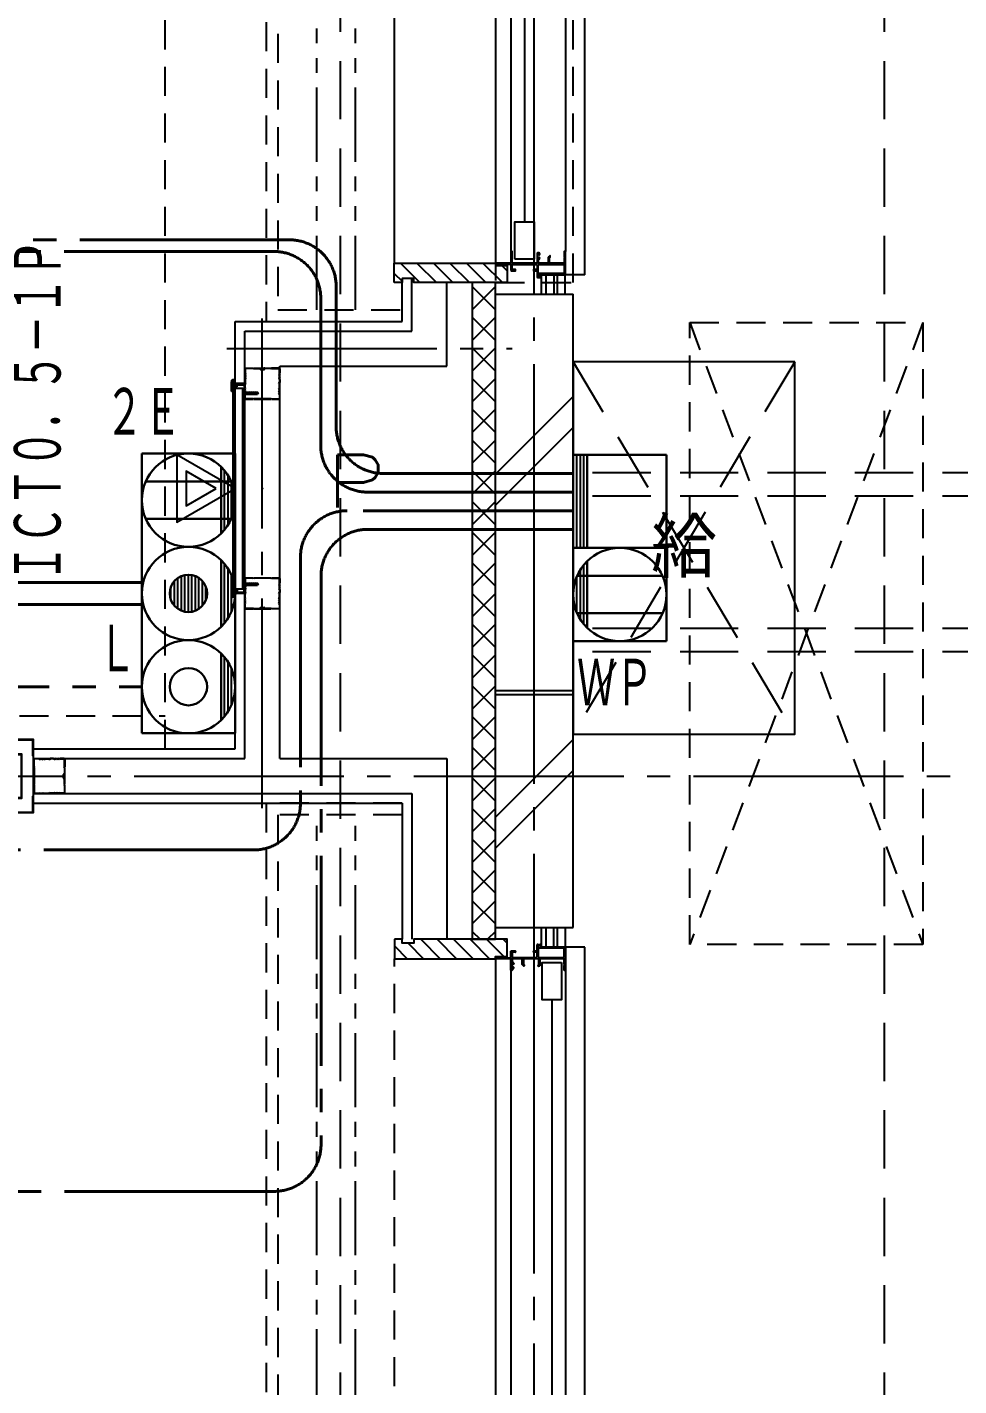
# Model space of a CAD drawing. Header units: millimetres. Extents: x 8300 to 125598, y -10383 to 40000.
# Drawn here: x 51048 to 52246, y 17116 to 18864 of the extents above; entities that cross this region are included whole.
import ezdxf
from ezdxf.enums import TextEntityAlignment as Align

# ---------------------------------------------------------------- set-up
doc = ezdxf.new("R2010")
doc.units = ezdxf.units.MM
doc.header["$LTSCALE"] = 300
for name, pattern in [('CADEWA_LINE5', [1.2, 0.9, -0.1, 0.1, -0.1]), ('CADEWA_LINE6', [2.1, 1.8, -0.1, 0.1, -0.1]), ('DASH-N', [0.375, 0.25, -0.125]), ('DASH-S', [0.2, 0.125, -0.075]), ('PHANTOMX2', [127, 63.5, -12.7, 12.7, -12.7, 12.7, -12.7])]:
    doc.linetypes.add(name, pattern=pattern)
for name, color, linetype in [('526EH_Kabe(7)', 7, 'CONTINUOUS'), ('E配T_その他－１', 7, 'CONTINUOUS'), ('K建0_壁', 7, 'CONTINUOUS'), ('通り芯', 7, 'CONTINUOUS')]:
    doc.layers.add(name, color=color, linetype=linetype)
doc.styles.add('MS Gothic2', font='msgothic.ttc', dxfattribs={"width": 0.8})
doc.styles.add('txt2', font='txt.shx', dxfattribs={"width": 0.943378, "bigfont": 'extfont2'})

# ---------------------------------------------------------------- blocks, each defined once
blk = doc.blocks.new('ZGroup180', base_point=(51255, 18135))
at = {"layer": '526EH_Kabe(7)', "color": 6, "linetype": 'Continuous', "lineweight": 30}
blk.add_line((51297, 18092.2), (51297, 18177.8), dxfattribs=at)
at = {"layer": '526EH_Kabe(7)', "color": 6, "linetype": 'Continuous', "lineweight": -3}
for p, q in [((51301.5, 18097.1), (51301.5, 18172.9)), ((51306, 18103.4), (51306, 18166.6)), ((51237, 18119.1), (51237, 18150.9)), ((51241.5, 18115.2), (51241.5, 18154.8)), ((51246, 18112.8), (51246, 18157.2)), ((51250.5, 18111.4), (51250.5, 18158.6)), ((51255, 18111), (51255, 18159)), ((51259.5, 18111.4), (51259.5, 18158.6)), ((51264, 18112.8), (51264, 18157.2)), ((51268.5, 18115.2), (51268.5, 18154.8)), ((51273, 18119.1), (51273, 18150.9)), ((51310.5, 18112.2), (51310.5, 18157.8)), ((51232.5, 18126.7), (51232.5, 18143.3)), ((51277.5, 18126.7), (51277.5, 18143.3))]:
    blk.add_line(p, q, dxfattribs=at)
at = {"layer": '526EH_Kabe(7)', "color": 6, "linetype": 'Continuous', "lineweight": 30}
for radius in [60, 24]:
    blk.add_circle((51255, 18135), radius, dxfattribs=at)
blk = doc.blocks.new('ZGroup181', base_point=(51255, 18015))
at = {"layer": '526EH_Kabe(7)', "color": 6, "linetype": 'Continuous', "lineweight": 30}
blk.add_line((51297, 17972.2), (51297, 18057.9), dxfattribs=at)
at = {"layer": '526EH_Kabe(7)', "color": 6, "linetype": 'Continuous', "lineweight": -3}
for p, q in [((51301.5, 17977.1), (51301.5, 18052.9)), ((51306, 17983.4), (51306, 18046.6)), ((51310.5, 17992.2), (51310.5, 18037.8))]:
    blk.add_line(p, q, dxfattribs=at)
at = {"layer": '526EH_Kabe(7)', "color": 6, "linetype": 'Continuous', "lineweight": 30}
for radius in [60, 24]:
    blk.add_circle((51255, 18015), radius, dxfattribs=at)
blk = doc.blocks.new('ZGroup182', base_point=(51255, 18255))
at = {"layer": '526EH_Kabe(7)', "color": 6, "linetype": 'Continuous', "lineweight": 30}
for p, q in [((51297, 18212.1), (51297, 18297.8)), ((51200, 18279), (51310, 18279)), ((51200, 18231), (51310, 18231))]:
    blk.add_line(p, q, dxfattribs=at)
at = {"layer": '526EH_Kabe(7)', "color": 6, "linetype": 'Continuous', "lineweight": -3}
for p, q in [((51301.5, 18217.1), (51301.5, 18292.9)), ((51306, 18223.4), (51306, 18286.6)), ((51310.5, 18232.2), (51310.5, 18277.8))]:
    blk.add_line(p, q, dxfattribs=at)
at = {"layer": '526EH_Kabe(7)', "color": 6, "linetype": 'Continuous', "lineweight": 30}
blk.add_circle((51255, 18255), 60, dxfattribs=at)
blk = doc.blocks.new('ZGroup184', base_point=(51255, 18135))
at = {"layer": '526EH_Kabe(7)', "color": 6, "linetype": 'Continuous', "lineweight": 30}
for p, q in [((51195, 17955), (51195, 18315)), ((51195, 18315), (51315, 18315)), ((51315, 18315), (51315, 17955)), ((51315, 17955), (51195, 17955))]:
    blk.add_line(p, q, dxfattribs=at)
blk = doc.blocks.new('ZGroup186', base_point=(51810, 18193.5))
at = {"layer": '526EH_Kabe(7)', "color": 6, "linetype": 'Continuous', "lineweight": 30}
for p, q in [((51750, 18073.5), (51750, 18313.4)), ((51750, 18313.4), (51870, 18313.4)), ((51870, 18313.4), (51870, 18073.5)), ((51870, 18073.5), (51750, 18073.5))]:
    blk.add_line(p, q, dxfattribs=at)
blk = doc.blocks.new('ZGroup187', base_point=(51810, 18253.4))
at = {"layer": '526EH_Kabe(7)', "color": 6, "linetype": 'Continuous', "lineweight": 30}
for p, q in [((51750, 18313.4), (51870, 18313.4)), ((51750, 18193.5), (51750, 18313.4)), ((51768, 18313.4), (51768, 18193.5)), ((51870, 18313.4), (51870, 18193.5)), ((51870, 18193.5), (51750, 18193.5))]:
    blk.add_line(p, q, dxfattribs=at)
at = {"layer": '526EH_Kabe(7)', "color": 6, "linetype": 'Continuous', "lineweight": -3}
for p, q in [((51754.5, 18313.4), (51754.5, 18193.5)), ((51759, 18313.4), (51759, 18193.5)), ((51763.5, 18313.4), (51763.5, 18193.5))]:
    blk.add_line(p, q, dxfattribs=at)
blk = doc.blocks.new('ZGroup188', base_point=(51810, 18133.5))
at = {"layer": '526EH_Kabe(7)', "color": 6, "linetype": 'Continuous', "lineweight": -3}
for p, q in [((51759, 18165.1), (51759, 18101.9)), ((51763.5, 18171.4), (51763.5, 18095.6)), ((51754.5, 18156.3), (51754.5, 18110.7))]:
    blk.add_line(p, q, dxfattribs=at)
at = {"layer": '526EH_Kabe(7)', "color": 6, "linetype": 'Continuous', "lineweight": 30}
for p, q in [((51768, 18176.3), (51768, 18090.6)), ((51865, 18157.5), (51755, 18157.5)), ((51865, 18109.5), (51755, 18109.5))]:
    blk.add_line(p, q, dxfattribs=at)
blk.add_circle((51810, 18133.5), 60, dxfattribs=at)
blk = doc.blocks.new('ZGroup240', base_point=(49600.3, 18412.1))
at = {"layer": 'E配T_その他－１', "color": 1, "linetype": 'CADEWA_LINE5', "lineweight": 40}
blk.add_line((50806, 18015), (51195, 18015), dxfattribs=at)
blk = doc.blocks.new('ZGroup244', base_point=(49598.1, 18471.4))
at = {"layer": 'E配T_その他－１', "color": 1, "linetype": 'CADEWA_LINE5', "lineweight": 40}
blk.add_line((50975.3, 18120.9), (51196.7, 18120.9), dxfattribs=at)
blk = doc.blocks.new('ZGroup256', base_point=(49595, 18491.8))
at = {"layer": 'E配T_その他－１', "color": 1, "linetype": 'CADEWA_LINE5', "lineweight": 40}
blk.add_line((51027.6, 18149.1), (51196.7, 18149.1), dxfattribs=at)
blk = doc.blocks.new('ZGroup257', base_point=(51023.4, 18365.7))
at = {"layer": 'E配T_その他－１', "color": 3, "linetype": 'Continuous', "lineweight": 30}
blk.add_line((50935.1, 18377.8), (51000.1, 18340.3), dxfattribs=at)
at = {"layer": 'E配T_その他－１', "color": 3, "lineweight": -3, "style": 'MS Gothic2', "width": 0.6}
blk.add_text('ＩＣＴ０．５－１Ｐ', height=60, rotation=90, dxfattribs=at).set_placement((51060.5, 18149.1), align=Align.MIDDLE_LEFT)
blk = doc.blocks.new('ZGroup266', base_point=(47747.5, 18415.9))
at = {"layer": 'E配T_その他－１', "color": 1, "linetype": 'CADEWA_LINE5', "lineweight": 40}
for p, q in [((51365.2, 18574.9), (48060, 18574.9)), ((51425.2, 18325.4), (51425.2, 18514.9)), ((51750, 18265.4), (51485.2, 18265.4))]:
    blk.add_line(p, q, dxfattribs=at)
for centre, start, end in [((51365.2, 18514.9), 0, 90), ((51485.2, 18325.4), 180, 270)]:
    blk.add_arc(centre, 60, start, end, dxfattribs=at)
blk = doc.blocks.new('ZGroup328', base_point=(47772.5, 18693.4))
at = {"layer": 'E配T_その他－１', "color": 1, "linetype": 'CADEWA_LINE5', "lineweight": 40}
for p, q in [((51385.1, 18589.9), (48060, 18589.9)), ((51445.1, 18349.4), (51445.1, 18529.9)), ((51750, 18289.4), (51505.1, 18289.4))]:
    blk.add_line(p, q, dxfattribs=at)
for centre, start, end in [((51385.1, 18529.9), 0, 90), ((51505.1, 18349.4), 180, 270)]:
    blk.add_arc(centre, 60, start, end, dxfattribs=at)
blk = doc.blocks.new('ZGroup330', base_point=(48557.5, 17434.5))
at = {"layer": 'E配T_その他－１', "color": 1, "linetype": 'CADEWA_LINE5', "lineweight": 40}
for p, q in [((51750, 18217.4), (51485.6, 18217.4)), ((51425.6, 18157.4), (51425.6, 17425.7)), ((51365.6, 17365.7), (47105.3, 17365.7))]:
    blk.add_line(p, q, dxfattribs=at)
for centre, start, end in [((51485.6, 18157.4), 90, 180), ((51365.6, 17425.7), 270, 0)]:
    blk.add_arc(centre, 60, start, end, dxfattribs=at)
blk = doc.blocks.new('ZGroup342', base_point=(49900, 18023.2))
at = {"layer": 'E配T_その他－１', "color": 1, "linetype": 'CADEWA_LINE5', "lineweight": 40}
for p, q in [((51750, 18241.4), (51459.1, 18241.4)), ((51399.1, 18181.4), (51399.1, 17865)), ((51339.1, 17805), (48050, 17805))]:
    blk.add_line(p, q, dxfattribs=at)
for centre, start, end in [((51459.1, 18181.4), 90, 180), ((51339.1, 17865), 270, 0)]:
    blk.add_arc(centre, 60, start, end, dxfattribs=at)

msp = doc.modelspace()

# ---------------------------------------------------------------- linework, layer by layer
at = {"layer": 'K建0_壁', "color": 250, "linetype": 'DASH-N', "lineweight": -3}
for p, q in [((51450, 21295), (51450, 15505)), ((52150, 21295), (52150, 15505)), ((52035, 18433), (51750, 17954)), ((51750, 18433), (52035, 17954)), ((52975, 18290), (51750, 18290)), ((52975, 18260), (51750, 18260)), ((52975, 18090), (51750, 18090)), ((52975, 18060), (51750, 18060))]:
    msp.add_line(p, q, dxfattribs=at)
at = {"layer": 'K建0_壁', "color": 250, "linetype": 'DASH-S', "lineweight": -3}
for p, q in [((51225, 17935), (51225, 20015)), ((51650, 19715), (51650, 18535)), ((51750, 18535), (51750, 19715)), ((51650, 18535), (51750, 18535)), ((51900, 18483.5), (52200, 17683.5)), ((52200, 18483.5), (51900, 17683.5)), ((48517.5, 17977.5), (51225, 17977.5)), ((51520, 16035), (51520, 17665))]:
    msp.add_line(p, q, dxfattribs=at)
at = {"layer": 'K建0_壁', "color": 250, "linetype": 'PHANTOMX2', "lineweight": -3, "ltscale": 0.005}
for p, q in [((51420, 18500), (51420, 19815)), ((51470, 18500), (51470, 19815)), ((51420, 15950), (51420, 17850)), ((51470, 15950), (51470, 17850))]:
    msp.add_line(p, q, dxfattribs=at)
at = {"layer": 'K建0_壁', "color": 250, "linetype": 'Continuous', "lineweight": -3}
for p, q in [((51765, 18545), (51765, 19705)), ((51520, 19690), (51519.8, 18560)), ((51650, 19690), (51650, 18560)), ((51670, 19675), (51670, 18575)), ((51740, 19675), (51740, 18575)), ((51687.5, 19105), (51687.5, 18613)), ((51671.3, 18575), (51670.3, 18575)), ((51706, 18573), (51704.1, 18573)), ((51704.7, 18566.3), (51704.7, 18571.7)), ((51705, 18572), (51705.8, 18572)), ((51705.8, 18566), (51705, 18566)), ((51706.1, 18571.7), (51706.1, 18571)), ((51706.1, 18567), (51706.1, 18566.3)), ((51706.4, 18570.7), (51706.5, 18570.7)), ((51706.5, 18567.3), (51706.4, 18567.3)), ((51707, 18571.2), (51707, 18572)), ((51707, 18566), (51707, 18566.8)), ((51719.9, 18569.4), (51718.1, 18567.6)), ((51739.7, 18575), (51738.6, 18575)), ((51740, 18545.3), (51740, 18574.7)), ((51519.8, 18546.8), (51529.8, 18536.8)), ((51527.8, 18560), (51552.8, 18535)), ((51549, 18560), (51574, 18535)), ((51570.2, 18560), (51595.2, 18535)), ((51591.5, 18560), (51616.5, 18535)), ((51612.7, 18560), (51637.7, 18535)), ((51633.9, 18560), (51658.9, 18535)), ((51658.1, 18557), (51665, 18550.1)), ((51670, 18558.8), (51670, 18550.3)), ((51671.6, 18552), (51671.6, 18557.9)), ((51675.5, 18551.7), (51671.9, 18551.7)), ((51672.1, 18558.4), (51703, 18558.4)), ((51676, 18550.5), (51676, 18551.2)), ((51699, 18551.2), (51699, 18550.5)), ((51703.2, 18551.7), (51699.5, 18551.7)), ((51703.5, 18557.9), (51703.5, 18552)), ((51705.1, 18547.2), (51705.1, 18557.9)), ((51705.6, 18558.4), (51737.8, 18558.4)), ((51738.3, 18557.9), (51738.3, 18547.2)), ((51530, 18485), (51530, 18535)), ((51542.5, 18472.5), (51542.5, 18540)), ((51587.5, 18427.5), (51587.5, 18535)), ((51650, 18530), (51620, 18500)), ((51620, 18530), (51650, 18500)), ((51704.5, 18541.5), (51707.4, 18541.5)), ((51705, 18543), (51705, 18544.7)), ((51705.3, 18545), (51739.7, 18545)), ((51707.4, 18542.7), (51705.3, 18542.7)), ((51737.8, 18546.7), (51705.6, 18546.7)), ((51715, 18545), (51715, 18520)), ((51725, 18545), (51725, 18520)), ((51729.5, 18545), (51729.5, 18520)), ((51739.5, 18520), (51739.5, 18545)), ((51765, 18545), (51739.7, 18545)), ((51650, 18520), (51750, 18520)), ((51650, 17705), (51650, 18520)), ((51750, 17705), (51750, 18520)), ((51315, 18265), (51315, 18485)), ((51315, 18485), (51530, 18485)), ((51650, 18490.4), (51620, 18460.4)), ((51620, 18490.4), (51650, 18460.4)), ((51327.5, 17922.5), (51327.5, 18472.5)), ((51327.5, 18472.5), (51542.5, 18472.5)), ((51650, 18450.9), (51620, 18420.9)), ((51620, 18450.9), (51650, 18420.9)), ((51328.5, 18425), (51338.2, 18425)), ((51338.2, 18424.6), (51328.5, 18424.6)), ((51338.2, 18425), (51338.7, 18424.3)), ((51338.2, 18424.6), (51338.7, 18423.8)), ((51338.7, 18424.3), (51339.2, 18425)), ((51339.2, 18424.6), (51338.7, 18423.8)), ((51339.2, 18425), (51352.2, 18425)), ((51339.2, 18424.6), (51352.2, 18424.6)), ((51353.7, 18425), (51360.8, 18425)), ((51360.8, 18424.6), (51353.7, 18424.6)), ((51361.3, 18424.3), (51360.8, 18425)), ((51360.8, 18424.6), (51361.3, 18423.8)), ((51361.8, 18425), (51361.3, 18424.3)), ((51361.8, 18424.6), (51361.3, 18423.8)), ((51371.5, 18425), (51361.8, 18425)), ((51361.8, 18424.6), (51371.5, 18424.6)), ((51372.5, 17922.5), (51372.5, 18427.5)), ((51372.5, 18427.5), (51587.5, 18427.5)), ((51310.5, 18406.5), (51311, 18407.5)), ((51311, 18409.8), (51311, 18409.2)), ((51311, 18406.5), (51311, 18409.2)), ((51314, 18410), (51311.5, 18410)), ((51312, 18408.5), (51311.5, 18408.5)), ((51311.5, 18407.5), (51312, 18406.5)), ((51311.5, 18406.5), (51311.5, 18407.5)), ((51312, 18408.5), (51312.5, 18408.5)), ((51312.5, 18408.5), (51312.5, 18405)), ((51313.5, 18405), (51313.5, 18409)), ((51313.5, 18409), (51314.5, 18409)), ((51314, 18410), (51314.5, 18410)), ((51314.5, 18409), (51314.5, 18410)), ((51327.5, 18424), (51327.5, 18419)), ((51327.5, 18419), (51328.1, 18417.5)), ((51328.1, 18417.5), (51327.5, 18416)), ((51327.5, 18416), (51328.1, 18414.5)), ((51328.1, 18414.5), (51327.5, 18413)), ((51327.5, 18413), (51328.1, 18411.5)), ((51328.1, 18411.5), (51327.5, 18410)), ((51327.5, 18410), (51327.5, 18406.5)), ((51327.9, 18424), (51327.9, 18419)), ((51327.9, 18419.2), (51328.6, 18417.5)), ((51328.6, 18411.5), (51327.9, 18409.9)), ((51327.9, 18409.9), (51327.9, 18406.6)), ((51328.6, 18417.5), (51328, 18416)), ((51328, 18416), (51328.6, 18414.5)), ((51328.6, 18414.5), (51328, 18413)), ((51328, 18413), (51328.6, 18411.5)), ((51347.7, 18424.1), (51352.2, 18424.1)), ((51347.7, 18424.1), (51347.7, 18423.7)), ((51347.7, 18423.7), (51352.2, 18423.7)), ((51347.7, 18423.2), (51352.2, 18423.2)), ((51372, 18419.1), (51371.4, 18417.5)), ((51371.4, 18417.5), (51372, 18416)), ((51372, 18416), (51371.4, 18414.5)), ((51371.4, 18414.5), (51372, 18413)), ((51372.5, 18419), (51371.9, 18417.5)), ((51371.9, 18417.5), (51372.5, 18416)), ((51372.5, 18416), (51371.9, 18414.5)), ((51371.9, 18414.5), (51372.5, 18413)), ((51372.5, 18413), (51371.9, 18411.5)), ((51371.9, 18411.5), (51372.5, 18410)), ((51372, 18419.1), (51372, 18424)), ((51372, 18409.9), (51372, 18406.6)), ((51372.5, 18424), (51372.5, 18419)), ((51372.5, 18410), (51372.5, 18406.5)), ((51650, 18411.4), (51620, 18381.4)), ((51620, 18411.4), (51650, 18381.4)), ((51310.5, 18395.2), (51310.5, 18406.5)), ((51310.7, 18395), (51310.5, 18395.2)), ((51310.7, 18395), (51311.2, 18395)), ((51311.5, 18406.5), (51311, 18406.5)), ((51311.2, 18396), (51312, 18396)), ((51311.2, 18396), (51311.2, 18395)), ((51312, 18403.5), (51312, 18406.5)), ((51312, 18401), (51312, 18396)), ((51312.2, 18400.7), (51312.2, 18400)), ((51312.2, 18400), (51316.5, 18400)), ((51312.5, 18404.5), (51312.5, 18405)), ((51313.6, 18403), (51312.5, 18403)), ((51313.5, 18401.5), (51312.5, 18401.1)), ((51313.6, 18402), (51313, 18402)), ((51327.5, 18405), (51313.5, 18405)), ((51313.5, 18403.5), (51314, 18403.5)), ((51313.5, 18401), (51313.5, 18401.5)), ((51313.5, 18401), (51316, 18401)), ((51314.5, 18404), (51314, 18403.5)), ((51314.5, 18405), (51317, 18405)), ((51314.5, 18404), (51316, 18404)), ((51316.5, 18403.5), (51316.5, 18401.5)), ((51317.5, 18401), (51317.5, 18403.5)), ((51317.5, 18403.5), (51325.5, 18403.5)), ((51325, 18141), (51325, 18399)), ((51325, 18398.5), (51326.5, 18398.5)), ((51325.1, 18396.9), (51327.5, 18394.1)), ((51325.1, 18388.9), (51325.1, 18396.9)), ((51325.1, 18388.9), (51327.5, 18391.5)), ((51326.5, 18402.5), (51326.5, 18398.5)), ((51326.5, 18392.7), (51326.5, 18388.5)), ((51327.5, 18406.5), (51328.1, 18405)), ((51327.5, 18387.5), (51327.5, 18405)), ((51327.5, 18403.5), (51328.1, 18405)), ((51327.5, 18400), (51327.5, 18403.5)), ((51328.1, 18398.5), (51327.5, 18400)), ((51327.5, 18397), (51328.1, 18398.5)), ((51328.1, 18395.5), (51327.5, 18397)), ((51327.5, 18394), (51328.1, 18395.5)), ((51327.5, 18394.1), (51343.7, 18394.1)), ((51328.1, 18392.5), (51327.5, 18394)), ((51327.5, 18391), (51328.1, 18392.5)), ((51327.5, 18391.5), (51343.7, 18391.5)), ((51327.5, 18386), (51327.5, 18391)), ((51327.9, 18406.6), (51328.5, 18405.2)), ((51327.9, 18403.4), (51328.5, 18404.8)), ((51327.9, 18400.1), (51327.9, 18403.4)), ((51328.6, 18398.5), (51327.9, 18400.1)), ((51327.9, 18390.8), (51328.6, 18392.5)), ((51327.9, 18386), (51327.9, 18391)), ((51328, 18397), (51328.6, 18398.5)), ((51328.6, 18395.5), (51328, 18397)), ((51328, 18394), (51328.6, 18395.5)), ((51328.6, 18392.5), (51328, 18394)), ((51332.3, 18394.9), (51333.7, 18390.5)), ((51335, 18394.9), (51336.4, 18390.5)), ((51337.6, 18394.9), (51339.1, 18390.5)), ((51340.1, 18394.9), (51341.6, 18390.5)), ((51345, 18392.8), (51343.7, 18394.1)), ((51345, 18392.8), (51343.7, 18391.5)), ((51371.4, 18405), (51372, 18406.6)), ((51371.4, 18405), (51372, 18403.4)), ((51371.4, 18398.5), (51372, 18400.1)), ((51372, 18397), (51371.4, 18398.5)), ((51371.4, 18395.5), (51372, 18397)), ((51372, 18394), (51371.4, 18395.5)), ((51371.4, 18392.5), (51372, 18394)), ((51372, 18390.9), (51371.4, 18392.5)), ((51372.5, 18406.5), (51371.9, 18405)), ((51372.5, 18403.5), (51371.9, 18405)), ((51371.9, 18398.5), (51372.5, 18400)), ((51372.5, 18397), (51371.9, 18398.5)), ((51371.9, 18395.5), (51372.5, 18397)), ((51372.5, 18394), (51371.9, 18395.5)), ((51371.9, 18392.5), (51372.5, 18394)), ((51372.5, 18391), (51371.9, 18392.5)), ((51372, 18400.1), (51372, 18403.4)), ((51372, 18390.9), (51372, 18386)), ((51372.5, 18400), (51372.5, 18403.5)), ((51372.5, 18386), (51372.5, 18391)), ((51325, 18388.5), (51326.5, 18388.5)), ((51325, 18388.5), (51325, 18387.5)), ((51325, 18387.5), (51327.5, 18387.5)), ((51338.2, 18385.5), (51328.5, 18385.5)), ((51328.5, 18385), (51338.2, 18385)), ((51338.2, 18385.5), (51338.7, 18386.2)), ((51338.2, 18385), (51338.7, 18385.7)), ((51339.2, 18385.5), (51338.7, 18386.2)), ((51338.7, 18385.7), (51339.2, 18385)), ((51360.8, 18385.5), (51339.2, 18385.5)), ((51339.2, 18385), (51360.8, 18385)), ((51360.8, 18385.5), (51361.3, 18386.2)), ((51361.3, 18385.7), (51360.8, 18385)), ((51361.8, 18385.5), (51361.3, 18386.2)), ((51361.8, 18385), (51361.3, 18385.7)), ((51361.8, 18385.5), (51371.5, 18385.5)), ((51361.8, 18385), (51371.5, 18385)), ((51650, 18288.4), (51750, 18388.4)), ((51650, 18371.9), (51620, 18341.9)), ((51620, 18371.9), (51650, 18341.9)), ((51650, 18248.4), (51750, 18348.4)), ((51650, 18332.4), (51620, 18302.4)), ((51620, 18332.4), (51650, 18302.4)), ((51650, 18292.9), (51620, 18262.9)), ((51620, 18292.9), (51650, 18262.9)), ((51315, 18265), (51315, 18195)), ((51650, 18253.4), (51620, 18223.4)), ((51620, 18253.4), (51650, 18223.4)), ((51650, 18213.8), (51620, 18183.8)), ((51620, 18213.8), (51650, 18183.8)), ((51315, 17935), (51315, 18195)), ((51650, 18174.3), (51620, 18144.3)), ((51620, 18174.3), (51650, 18144.3)), ((51310.7, 18145), (51310.5, 18144.8)), ((51310.5, 18144.8), (51310.5, 18133.5)), ((51310.7, 18145), (51311.2, 18145)), ((51311.2, 18144), (51311.2, 18145)), ((51325, 18151.5), (51325, 18152.5)), ((51325, 18152.5), (51327.5, 18152.5)), ((51325, 18151.5), (51326.5, 18151.5)), ((51325.1, 18143), (51325.1, 18151)), ((51325.1, 18151), (51327.5, 18148.3)), ((51325.1, 18143), (51327.5, 18145.6)), ((51326.5, 18147.3), (51326.5, 18151.5)), ((51327.5, 18154), (51327.5, 18149)), ((51327.5, 18152.5), (51327.5, 18135)), ((51327.5, 18149), (51328.1, 18147.5)), ((51327.5, 18148.3), (51343.7, 18148.3)), ((51328.1, 18147.5), (51327.5, 18146)), ((51327.5, 18146), (51328.1, 18144.5)), ((51327.5, 18145.6), (51343.7, 18145.6)), ((51327.9, 18154), (51327.9, 18149)), ((51327.9, 18149.2), (51328.6, 18147.5)), ((51328.6, 18147.5), (51328, 18146)), ((51328, 18146), (51328.6, 18144.5)), ((51328.5, 18155), (51338.2, 18155)), ((51338.2, 18154.6), (51328.5, 18154.6)), ((51332.3, 18149), (51333.7, 18144.6)), ((51335, 18149.1), (51336.4, 18144.6)), ((51337.6, 18149.1), (51339.1, 18144.6)), ((51338.2, 18155), (51338.7, 18154.3)), ((51338.2, 18154.6), (51338.7, 18153.8)), ((51338.7, 18154.3), (51339.2, 18155)), ((51339.2, 18154.6), (51338.7, 18153.8)), ((51339.2, 18155), (51360.8, 18155)), ((51360.8, 18154.6), (51339.2, 18154.6)), ((51340.1, 18149.1), (51341.6, 18144.6)), ((51345, 18146.9), (51343.7, 18148.3)), ((51345, 18146.9), (51343.7, 18145.6)), ((51361.3, 18154.3), (51360.8, 18155)), ((51360.8, 18154.6), (51361.3, 18153.8)), ((51361.8, 18155), (51361.3, 18154.3)), ((51361.8, 18154.6), (51361.3, 18153.8)), ((51361.8, 18155), (51371.5, 18155)), ((51361.8, 18154.6), (51371.5, 18154.6)), ((51372, 18149.1), (51371.4, 18147.5)), ((51371.4, 18147.5), (51372, 18146)), ((51372, 18146), (51371.4, 18144.5)), ((51372.5, 18149), (51371.9, 18147.5)), ((51371.9, 18147.5), (51372.5, 18146)), ((51372.5, 18146), (51371.9, 18144.5)), ((51372, 18149.1), (51372, 18154)), ((51372.5, 18154), (51372.5, 18149)), ((51310.5, 18133.5), (51311, 18132.5)), ((51311, 18133.5), (51311, 18130.8)), ((51311.5, 18133.5), (51311, 18133.5)), ((51311, 18130.2), (51311, 18130.8)), ((51311.2, 18144), (51312, 18144)), ((51311.5, 18132.5), (51312, 18133.5)), ((51311.5, 18133.5), (51311.5, 18132.5)), ((51312, 18131.5), (51311.5, 18131.5)), ((51314, 18130), (51311.5, 18130)), ((51312, 18139), (51312, 18144)), ((51312, 18136.5), (51312, 18133.5)), ((51312, 18131.5), (51312.5, 18131.5)), ((51312.2, 18139.3), (51312.2, 18140)), ((51312.2, 18140), (51316.5, 18140)), ((51312.5, 18141), (51325, 18141)), ((51313.5, 18138.5), (51312.5, 18138.9)), ((51313.6, 18137), (51312.5, 18137)), ((51312.5, 18135.5), (51312.5, 18135)), ((51312.5, 18131.5), (51312.5, 18135)), ((51313.6, 18138), (51313, 18138)), ((51313.5, 18139), (51316, 18139)), ((51313.5, 18139), (51313.5, 18138.5)), ((51313.5, 18136.5), (51314, 18136.5)), ((51313.5, 18135), (51313.5, 18131)), ((51327.5, 18135), (51313.5, 18135)), ((51313.5, 18131), (51314.5, 18131)), ((51314.5, 18136), (51314, 18136.5)), ((51314, 18130), (51314.5, 18130)), ((51314.5, 18136), (51316, 18136)), ((51314.5, 18135), (51317, 18135)), ((51314.5, 18131), (51314.5, 18130)), ((51316.5, 18136.5), (51316.5, 18138.5)), ((51317.5, 18139), (51317.5, 18136.5)), ((51317.5, 18136.5), (51325.5, 18136.5)), ((51325, 18141.5), (51326.5, 18141.5)), ((51326.5, 18137.5), (51326.5, 18141.5)), ((51328.1, 18144.5), (51327.5, 18143)), ((51327.5, 18143), (51328.1, 18141.5)), ((51328.1, 18141.5), (51327.5, 18140)), ((51327.5, 18140), (51327.5, 18136.5)), ((51327.5, 18136.5), (51328.1, 18135)), ((51327.5, 18133.5), (51328.1, 18135)), ((51327.5, 18130), (51327.5, 18133.5)), ((51328.1, 18128.5), (51327.5, 18130)), ((51327.5, 18127), (51328.1, 18128.5)), ((51328.6, 18141.5), (51327.9, 18139.9)), ((51327.9, 18139.9), (51327.9, 18136.6)), ((51327.9, 18136.6), (51328.5, 18135.2)), ((51327.9, 18133.4), (51328.5, 18134.8)), ((51327.9, 18130.1), (51327.9, 18133.4)), ((51328.6, 18128.5), (51327.9, 18130.1)), ((51328.6, 18144.5), (51328, 18143)), ((51328, 18143), (51328.6, 18141.5)), ((51328, 18127), (51328.6, 18128.5)), ((51371.4, 18144.5), (51372, 18143)), ((51372, 18143), (51371.4, 18141.5)), ((51371.4, 18141.5), (51372, 18139.9)), ((51371.4, 18135), (51372, 18136.6)), ((51371.4, 18135), (51372, 18133.4)), ((51371.9, 18144.5), (51372.5, 18143)), ((51372.5, 18143), (51371.9, 18141.5)), ((51371.9, 18141.5), (51372.5, 18140)), ((51372.5, 18136.5), (51371.9, 18135)), ((51372.5, 18133.5), (51371.9, 18135)), ((51371.9, 18128.5), (51372.5, 18130)), ((51372.5, 18127), (51371.9, 18128.5)), ((51372, 18139.9), (51372, 18136.6)), ((51372, 18130.1), (51372, 18133.4)), ((51372.5, 18140), (51372.5, 18136.5)), ((51372.5, 18130), (51372.5, 18133.5)), ((51650, 18134.8), (51620, 18104.8)), ((51620, 18134.8), (51650, 18104.8)), ((51328.1, 18125.5), (51327.5, 18127)), ((51327.5, 18124), (51328.1, 18125.5)), ((51328.1, 18122.5), (51327.5, 18124)), ((51327.5, 18121), (51328.1, 18122.5)), ((51327.5, 18116), (51327.5, 18121)), ((51327.9, 18120.8), (51328.6, 18122.5)), ((51327.9, 18116), (51327.9, 18121)), ((51328.6, 18125.5), (51328, 18127)), ((51328, 18124), (51328.6, 18125.5)), ((51328.6, 18122.5), (51328, 18124)), ((51338.2, 18115.5), (51328.5, 18115.5)), ((51328.5, 18115), (51338.2, 18115)), ((51338.2, 18115.5), (51338.7, 18116.2)), ((51338.2, 18115), (51338.7, 18115.7)), ((51339.2, 18115.5), (51338.7, 18116.2)), ((51338.7, 18115.7), (51339.2, 18115)), ((51339.2, 18115.5), (51352.2, 18115.5)), ((51339.2, 18115), (51352.2, 18115)), ((51347.7, 18116.8), (51352.2, 18116.8)), ((51347.7, 18116.4), (51352.2, 18116.4)), ((51347.7, 18115.9), (51347.7, 18116.4)), ((51347.7, 18115.9), (51352.2, 18115.9)), ((51360.8, 18115.5), (51353.7, 18115.5)), ((51353.7, 18115), (51360.8, 18115)), ((51360.8, 18115.5), (51361.3, 18116.2)), ((51361.3, 18115.7), (51360.8, 18115)), ((51361.8, 18115.5), (51361.3, 18116.2)), ((51361.8, 18115), (51361.3, 18115.7)), ((51361.8, 18115.5), (51371.5, 18115.5)), ((51371.5, 18115), (51361.8, 18115)), ((51371.4, 18125.5), (51372, 18127)), ((51372, 18124), (51371.4, 18125.5)), ((51371.4, 18122.5), (51372, 18124)), ((51372, 18120.9), (51371.4, 18122.5)), ((51371.9, 18125.5), (51372.5, 18127)), ((51372.5, 18124), (51371.9, 18125.5)), ((51371.9, 18122.5), (51372.5, 18124)), ((51372.5, 18121), (51371.9, 18122.5)), ((51372, 18120.9), (51372, 18116)), ((51372.5, 18116), (51372.5, 18121)), ((51650, 18095.3), (51620, 18065.3)), ((51620, 18095.3), (51650, 18065.3)), ((51650, 18055.8), (51620, 18025.8)), ((51620, 18055.8), (51650, 18025.8)), ((51650, 18016.3), (51620, 17986.3)), ((51620, 18016.3), (51650, 17986.3)), ((51650, 18010), (51750, 18010)), ((51650, 18005), (51750, 18005)), ((51650, 17976.8), (51620, 17946.8)), ((51620, 17976.8), (51650, 17946.8)), ((51055, 17935), (51315, 17935)), ((51650, 17937.3), (51620, 17907.3)), ((51620, 17937.3), (51650, 17907.3)), ((51650, 17847.2), (51750, 17947.2)), ((51056, 17922.5), (51327.5, 17922.5)), ((51056, 17911.8), (51056, 17921.5)), ((51056.5, 17911.8), (51056.5, 17921.5)), ((51057, 17922.5), (51062, 17922.5)), ((51061.9, 17922), (51057, 17922)), ((51061.9, 17922), (51063.5, 17921.4)), ((51062, 17922.5), (51063.5, 17921.9)), ((51063.5, 17921.9), (51065, 17922.5)), ((51063.5, 17921.4), (51065, 17922)), ((51065, 17922.5), (51066.5, 17921.9)), ((51065, 17922), (51066.5, 17921.4)), ((51066.5, 17921.9), (51068, 17922.5)), ((51066.5, 17921.4), (51068, 17922)), ((51068, 17922.5), (51069.5, 17921.9)), ((51068, 17922), (51069.5, 17921.4)), ((51069.5, 17921.9), (51071, 17922.5)), ((51069.5, 17921.4), (51071.1, 17922)), ((51071, 17922.5), (51074.5, 17922.5)), ((51071.1, 17922), (51074.4, 17922)), ((51076, 17921.4), (51074.4, 17922)), ((51074.5, 17922.5), (51076, 17921.9)), ((51077.5, 17922.5), (51076, 17921.9)), ((51076, 17921.4), (51077.6, 17922)), ((51081, 17922.5), (51077.5, 17922.5)), ((51080.9, 17922), (51077.6, 17922)), ((51082.5, 17921.9), (51081, 17922.5)), ((51084, 17922.5), (51082.5, 17921.9)), ((51085.5, 17921.9), (51084, 17922.5)), ((51085.5, 17921.4), (51084, 17922)), ((51087, 17922.5), (51085.5, 17921.9)), ((51087, 17922), (51085.5, 17921.4)), ((51088.5, 17921.9), (51087, 17922.5)), ((51088.5, 17921.4), (51087, 17922)), ((51090, 17922.5), (51088.5, 17921.9)), ((51090.1, 17922), (51088.5, 17921.4)), ((51095, 17922.5), (51090, 17922.5)), ((51090.1, 17922), (51095, 17922)), ((51095.6, 17911.8), (51095.6, 17921.5)), ((51096, 17921.5), (51096, 17911.8)), ((51372.5, 17922.5), (51587.5, 17922.5)), ((51587.5, 17922.5), (51587.5, 17690)), ((51056, 17911.8), (51056.7, 17911.3)), ((51056.7, 17911.3), (51056, 17910.8)), ((51056, 17889.2), (51056, 17910.8)), ((51056.5, 17911.8), (51057.2, 17911.3)), ((51056.5, 17910.8), (51057.2, 17911.3)), ((51056.5, 17910.8), (51056.5, 17889.2)), ((51094.2, 17897.7), (51094.2, 17902.2)), ((51094.7, 17897.7), (51094.7, 17902.2)), ((51095.6, 17911.8), (51094.8, 17911.3)), ((51095.6, 17910.8), (51094.8, 17911.3)), ((51095.1, 17897.7), (51095.1, 17902.2)), ((51096, 17911.8), (51095.3, 17911.3)), ((51095.3, 17911.3), (51096, 17910.8)), ((51095.6, 17910.8), (51095.6, 17903.7)), ((51095.6, 17889.2), (51095.6, 17902.2)), ((51096, 17903.7), (51096, 17910.8)), ((51096, 17889.2), (51096, 17902.2)), ((51650, 17807.2), (51750, 17907.2)), ((51056.7, 17888.7), (51056, 17889.2)), ((51056, 17888.2), (51056.7, 17888.7)), ((51056, 17878.5), (51056, 17888.2)), ((51056.5, 17889.2), (51057.2, 17888.7)), ((51056.5, 17888.2), (51057.2, 17888.7)), ((51056.5, 17888.2), (51056.5, 17878.5)), ((51095.1, 17897.7), (51094.7, 17897.7)), ((51095.6, 17889.2), (51094.8, 17888.7)), ((51095.6, 17888.2), (51094.8, 17888.7)), ((51095.3, 17888.7), (51096, 17889.2)), ((51096, 17888.2), (51095.3, 17888.7)), ((51095.6, 17888.2), (51095.6, 17878.5)), ((51096, 17878.5), (51096, 17888.2)), ((51650, 17897.7), (51620, 17867.7)), ((51620, 17897.7), (51650, 17867.7)), ((51055, 17865), (51315, 17865)), ((51056, 17877.5), (51327.5, 17877.5)), ((51057, 17877.9), (51062, 17877.9)), ((51057, 17877.5), (51062, 17877.5)), ((51061.8, 17877.9), (51063.5, 17878.6)), ((51062, 17877.5), (51063.5, 17878.1)), ((51063.5, 17878.6), (51065, 17878)), ((51063.5, 17878.1), (51065, 17877.5)), ((51065, 17878), (51066.5, 17878.6)), ((51065, 17877.5), (51066.5, 17878.1)), ((51066.5, 17878.6), (51068, 17878)), ((51066.5, 17878.1), (51068, 17877.5)), ((51068, 17878), (51069.5, 17878.6)), ((51068, 17877.5), (51069.5, 17878.1)), ((51069.5, 17878.6), (51071.1, 17877.9)), ((51069.5, 17878.1), (51071, 17877.5)), ((51071, 17877.5), (51074.5, 17877.5)), ((51071.1, 17877.9), (51074.4, 17877.9)), ((51074.4, 17877.9), (51075.8, 17878.5)), ((51074.5, 17877.5), (51076, 17878.1)), ((51077.5, 17877.5), (51076, 17878.1)), ((51077.6, 17877.9), (51076.2, 17878.5)), ((51081, 17877.5), (51077.5, 17877.5)), ((51080.9, 17877.9), (51077.6, 17877.9)), ((51082.5, 17878.6), (51080.9, 17877.9)), ((51082.5, 17878.1), (51081, 17877.5)), ((51084, 17878), (51082.5, 17878.6)), ((51084, 17877.5), (51082.5, 17878.1)), ((51085.5, 17878.6), (51084, 17878)), ((51085.5, 17878.1), (51084, 17877.5)), ((51087, 17878), (51085.5, 17878.6)), ((51087, 17877.5), (51085.5, 17878.1)), ((51088.5, 17878.6), (51087, 17878)), ((51088.5, 17878.1), (51087, 17877.5)), ((51090.2, 17877.9), (51088.5, 17878.6)), ((51090, 17877.5), (51088.5, 17878.1)), ((51095, 17877.9), (51090, 17877.9)), ((51095, 17877.5), (51090, 17877.5)), ((51315, 17865), (51530, 17865)), ((51327.5, 17877.5), (51542.5, 17877.5)), ((51530, 17865), (51530, 17690)), ((51542.5, 17877.5), (51542.5, 17690)), ((51650, 17858.2), (51620, 17828.2)), ((51620, 17858.2), (51650, 17828.2)), ((51650, 17818.7), (51620, 17788.7)), ((51620, 17818.7), (51650, 17788.7)), ((51650, 17779.2), (51620, 17749.2)), ((51620, 17779.2), (51650, 17749.2)), ((51650, 17739.7), (51620, 17709.7)), ((51620, 17739.7), (51650, 17709.7)), ((51620, 17700.2), (51630.2, 17690)), ((51650, 17700.2), (51639.8, 17690)), ((51650, 17705), (51750, 17705)), ((51715.2, 17680), (51715.2, 17705)), ((51725.2, 17680), (51725.2, 17705)), ((51729.7, 17680), (51729.7, 17705)), ((51739.7, 17705), (51739.7, 17680)), ((51520, 17681.4), (51536.4, 17665)), ((51537.6, 17685), (51557.6, 17665)), ((51553.8, 17690), (51578.8, 17665)), ((51575, 17690), (51600, 17665)), ((51596.2, 17690), (51621.2, 17665)), ((51617.5, 17690), (51642.5, 17665)), ((51638.7, 17690), (51660.7, 17668)), ((51659.9, 17690), (51665, 17684.9)), ((51671.6, 17673), (51671.6, 17667.1)), ((51675.5, 17673.4), (51671.9, 17673.4)), ((51676, 17674.5), (51676, 17673.9)), ((51699, 17673.9), (51699, 17674.5)), ((51703.2, 17673.4), (51699.5, 17673.4)), ((51703.5, 17667.1), (51703.5, 17673)), ((51704.5, 17683.5), (51707.4, 17683.5)), ((51705, 17682), (51705, 17680.3)), ((51707.4, 17682.3), (51705.3, 17682.3)), ((51705.3, 17680), (51739.7, 17680)), ((51765, 17680), (51740, 17680)), ((51740, 17679.7), (51740, 17650.3)), ((51765, 16020), (51765, 17680)), ((51650, 17665), (51650, 16870)), ((51671.2, 17658.7), (51671.2, 17653.3)), ((51672.3, 17659), (51671.5, 17659)), ((51672.1, 17666.6), (51703, 17666.6)), ((51672.6, 17658), (51672.6, 17658.7)), ((51673, 17657.7), (51672.9, 17657.7)), ((51673.5, 17659), (51673.5, 17658.2)), ((51686.4, 17655.6), (51684.6, 17657.4)), ((51705, 17655.8), (51705, 17656.4)), ((51706.5, 17655.5), (51705.3, 17655.5)), ((51670, 17650), (51670, 16870)), ((51671.3, 17650), (51670.3, 17650)), ((51671.5, 17653), (51672.3, 17653)), ((51672.6, 17653.3), (51672.6, 17654)), ((51672.9, 17654.3), (51673, 17654.3)), ((51673.5, 17653.8), (51673.5, 17653)), ((51739.7, 17650), (51738.6, 17650)), ((51740, 17650), (51740, 16050)), ((51722.5, 17612), (51722.5, 16870))]:
    msp.add_line(p, q, dxfattribs=at)
at = {"layer": 'K建0_壁', "color": 250, "linetype": 'CADEWA_LINE5', "lineweight": -3}
for p, q in [((51350, 17858.6), (51350, 18492.5)), ((51304.4, 18450), (51671.7, 18450)), ((47585, 17900), (54320, 17900))]:
    msp.add_line(p, q, dxfattribs=at)
at = {"layer": 'K建0_壁', "color": 250, "linetype": 'Continuous', "lineweight": -3, "ltscale": 0.7}
for p, q in [((51705.1, 17677.9), (51705.1, 17667.1)), ((51737.8, 17678.4), (51705.6, 17678.4)), ((51738.3, 17667.1), (51738.3, 17677.9)), ((51705.6, 17666.6), (51737.8, 17666.6))]:
    msp.add_line(p, q, dxfattribs=at)
at = {"layer": 'K建0_壁', "color": 250, "linetype": 'DASH-S', "lineweight": -3}
for points in [[(51530, 19830), (51355, 19830), (51355, 18485), (51530, 18485)], [(51530, 19815), (51370, 19815), (51370, 18500), (51530, 18500)], [(51530, 17865), (51355, 17865), (51355, 15935), (51530, 15935)], [(51530, 17850), (51370, 17850), (51370, 15950), (51530, 15950)]]:
    msp.add_lwpolyline(points, dxfattribs=at)
at = {"layer": 'K建0_壁', "color": 250, "linetype": 'Continuous', "lineweight": -3}
for points in [[(51675, 18565), (51675, 18613), (51700, 18613), (51700, 18565)], [(51519.8, 18535), (51519.8, 18560), (51650, 18560), (51650, 18557), (51665, 18557), (51665, 18535), (51544.8, 18535), (51544.8, 18540), (51529.8, 18540), (51529.8, 18535)], [(51650, 18535), (51620, 18535), (51620, 17690), (51650, 17690)], [(52035, 18433), (51750, 18433), (51750, 17954), (52035, 17954)], [(51315, 18270), (51240, 18313.3), (51240, 18226.7)], [(51290.5, 18270), (51252.2, 18292.1), (51252.2, 18247.9)], [(51040, 17927.5), (51030.5, 17927.5), (51030.5, 17946), (51032, 17947.5), (51055, 17947.5), (51055, 17852.5), (51032, 17852.5), (51030.5, 17854), (51030.5, 17872.5), (51040, 17872.5)], [(51520, 17690), (51520, 17665), (51650, 17665), (51650, 17668), (51665, 17668), (51665, 17690), (51545, 17690), (51545, 17685), (51530, 17685), (51530, 17690)], [(51735, 17660), (51735, 17612), (51710, 17612), (51710, 17660)]]:
    msp.add_lwpolyline(points, close=True, dxfattribs=at)
for points in [[(51670, 18574.7), (51670, 18560), (51650.3, 18560)], [(51703.6, 18572.5), (51703.6, 18560), (51671.6, 18560), (51671.6, 18574.7)], [(51718, 18567.3), (51718, 18560), (51705.3, 18560), (51705.3, 18565), (51706, 18565)], [(51738.3, 18574.7), (51738.3, 18568.7), (51738.9, 18568.7), (51738.9, 18567.3), (51738.3, 18566.8), (51738.3, 18560), (51719.6, 18560), (51719.6, 18566.8), (51720.5, 18567.7), (51720.5, 18569.1)], [(51650, 18559.7), (51650, 18557), (51651.2, 18557), (51651.2, 18558.8), (51670, 18558.8)], [(51670.3, 18550), (51672.8, 18550), (51673, 18550.2), (51673.2, 18550), (51675.5, 18550)], [(51699.5, 18550), (51703.5, 18550), (51703.5, 18542.5)], [(51739.5, 18545), (51709, 18545), (51709, 18520), (51739.5, 18520)], [(51311, 18409.8), (51311.2, 18410), (51311.5, 18410)], [(51311.5, 18406.5), (51311.5, 18408.5), (51311.5, 18409.2), (51311, 18409.2)], [(51311.5, 18408.5), (51311.5, 18409.2), (51311, 18409.2)], [(51372, 18413), (51371.4, 18411.5), (51372, 18409.9)], [(51312.5, 18141), (51312.5, 18399), (51325, 18399)], [(51325, 18398.5), (51325, 18397.5), (51326.5, 18397.5), (51326.5, 18393.3)], [(51325, 18141.5), (51325, 18142.5), (51326.5, 18142.5), (51326.5, 18146.7)], [(51311.5, 18133.5), (51311.5, 18131.5), (51311.5, 18130.8), (51311, 18130.8)], [(51311.5, 18131.5), (51311.5, 18130.8), (51311, 18130.8)], [(51311, 18130.2), (51311.2, 18130), (51311.5, 18130)], [(51372, 18127), (51371.4, 18128.5), (51372, 18130.1)], [(51055, 17873.7), (51054.2, 17873.7), (51054.2, 17853.3), (51032.3, 17853.3), (51031.3, 17854.3), (51031.3, 17871.7), (51040.8, 17871.7), (51040.8, 17928.3), (51031.3, 17928.3), (51031.3, 17945.7), (51032.3, 17946.7), (51054.2, 17946.7), (51054.2, 17926.3), (51055, 17926.3)], [(51084, 17922), (51082.5, 17921.4), (51080.9, 17922)], [(51739.7, 17680), (51709.2, 17680), (51709.2, 17705), (51739.7, 17705)], [(51650, 17665.3), (51650, 17668), (51651.2, 17668), (51651.2, 17666.2), (51670, 17666.2), (51670, 17674.7)], [(51670.3, 17675), (51672.8, 17675), (51673, 17674.8), (51673.2, 17675), (51675.5, 17675)], [(51699.5, 17675), (51703.5, 17675), (51703.5, 17682.5)], [(51670, 17650.3), (51670, 17665), (51650.3, 17665)], [(51684.5, 17657.7), (51684.5, 17665), (51671.6, 17665), (51671.6, 17660), (51672.5, 17660)], [(51705.3, 17656.7), (51705.8, 17656.7), (51705.8, 17665), (51686.1, 17665), (51686.1, 17658.2), (51687, 17657.3), (51687, 17655.9)], [(51738.3, 17650.3), (51738.3, 17656.3), (51738.9, 17656.3), (51738.9, 17657.7), (51738.3, 17658.2), (51738.3, 17665), (51707, 17665), (51707, 17656)], [(51672.5, 17652), (51671.6, 17652), (51671.6, 17650.3)]]:
    msp.add_lwpolyline(points, dxfattribs=at)
at = {"layer": 'K建0_壁', "color": 250, "linetype": 'DASH-S', "lineweight": -3}
msp.add_lwpolyline([(51900, 18483.5), (52200, 18483.5), (52200, 17683.5), (51900, 17683.5)], close=True, dxfattribs=at)
at = {"layer": 'K建0_壁', "color": 250, "linetype": 'Continuous', "lineweight": -3}
msp.add_circle((51350, 18270), 0.5, dxfattribs=at)
for centre, radius, start, end in [((51670.3, 18574.7), 0.3, 90, 180), ((51671.3, 18574.7), 0.3, 0, 90), ((51704.1, 18572.5), 0.5, 90, 180), ((51705, 18571.7), 0.3, 90, 180), ((51705, 18566.3), 0.3, 180, 270), ((51705.8, 18571.7), 0.3, 0, 90), ((51705.8, 18566.3), 0.3, 270, 0), ((51706, 18572), 1, 0, 90), ((51706, 18566), 1, 270, 0), ((51706.4, 18571), 0.3, 180, 270), ((51706.4, 18567), 0.3, 90, 180), ((51706.5, 18571.2), 0.5, 270, 0), ((51706.5, 18566.8), 0.5, 0, 90), ((51718.5, 18567.3), 0.5, 135, 180), ((51720.1, 18569.1), 0.354, 0, 135), ((51738.6, 18574.7), 0.3, 90, 180), ((51739.7, 18574.7), 0.3, 0, 90), ((51650.3, 18559.7), 0.3, 90, 180), ((51670.3, 18550.3), 0.3, 180, 270), ((51672.1, 18557.9), 0.5, 90, 180), ((51671.9, 18552), 0.3, 180, 270), ((51675.5, 18551.2), 0.5, 0, 90), ((51675.5, 18550.5), 0.5, 270, 0), ((51699.5, 18551.2), 0.5, 90, 180), ((51699.5, 18550.5), 0.5, 180, 270), ((51703, 18557.9), 0.5, 0, 90), ((51703.2, 18552), 0.3, 270, 360), ((51705.6, 18557.9), 0.5, 90, 180), ((51705.6, 18547.2), 0.5, 180, 270), ((51737.8, 18557.9), 0.5, 0, 90), ((51737.8, 18547.2), 0.5, 270, 0), ((51704.5, 18542.5), 1, 180, 270), ((51705.3, 18544.7), 0.3, 90, 180), ((51705.3, 18543), 0.3, 180, 270), ((51707.4, 18542.1), 0.6, 270, 90), ((51739.7, 18545.3), 0.3, 270, 0), ((51328.5, 18424), 1, 90, 180), ((51328.5, 18424), 0.55, 90, 180), ((51347.7, 18423.9), 0.675, 90, 270), ((51352.2, 18424.3), 0.675, 270, 90), ((51352.2, 18424.3), 0.225, 270, 90), ((51353.7, 18424.3), 0.75, 90, 180), ((51353.7, 18424.3), 0.3, 90, 180), ((51371.5, 18424), 1, 0, 90), ((51371.5, 18424), 0.55, 0, 90), ((51352.2, 18424.3), 1.12, 270, 358.6213), ((51312.5, 18403.5), 0.5, 180, 270), ((51313, 18401), 0.992, 89.5092, 179.915), ((51312.7, 18400.7), 0.5, 116.5651, 180), ((51313.5, 18404.5), 1, 180, 270), ((51314.5, 18402.5), 1, 210, 150), ((51316, 18403.5), 0.5, 0, 90), ((51316, 18401.5), 0.492, 269.0157, 359.828), ((51316.5, 18401), 1, 270, 0), ((51325.5, 18402.5), 1, 0, 90), ((51326.5, 18393), 0.3, 270, 90), ((51328.5, 18386), 1, 180, 270), ((51328.5, 18386), 0.55, 180, 270), ((51371.5, 18386), 1, 270, 0), ((51371.5, 18386), 0.55, 270, 0), ((51326.5, 18147), 0.3, 270, 90), ((51328.5, 18154), 1, 90, 180), ((51328.5, 18154), 0.55, 90, 180), ((51371.5, 18154), 1, 0, 90), ((51371.5, 18154), 0.55, 0, 90), ((51313, 18139), 0.992, 180.085, 270.4908), ((51312.5, 18136.5), 0.5, 90, 180), ((51312.7, 18139.3), 0.5, 180, 243.4349), ((51313.5, 18135.5), 1, 90, 180), ((51314.5, 18137.5), 1, 210, 150), ((51316, 18138.5), 0.492, 0.172, 90.9843), ((51316, 18136.5), 0.5, 270, 0), ((51316.5, 18139), 1, 0, 90), ((51325.5, 18137.5), 1, 270, 0), ((51328.5, 18116), 1, 180, 270), ((51328.5, 18116), 0.55, 180, 270), ((51347.7, 18116.1), 0.675, 90, 270), ((51352.2, 18115.7), 1.12, 1.3787, 90), ((51352.2, 18115.7), 0.675, 270, 90), ((51352.2, 18115.7), 0.225, 270, 90), ((51353.7, 18115.8), 0.75, 180, 270), ((51353.7, 18115.8), 0.3, 180, 270), ((51371.5, 18116), 1, 270, 0), ((51371.5, 18116), 0.55, 270, 0), ((51057, 17921.5), 1, 90, 180), ((51057, 17921.5), 0.55, 90, 180), ((51095, 17921.5), 1, 0, 90), ((51095, 17921.5), 0.55, 0, 90), ((51095.3, 17902.2), 1.12, 91.3787, 180), ((51095.3, 17902.2), 0.675, 0, 180), ((51095.3, 17902.2), 0.225, 0, 180), ((51095.3, 17903.7), 0.75, 270, 0), ((51095.3, 17903.7), 0.3, 270, 0), ((51094.9, 17897.7), 0.675, 180, 0), ((51057, 17878.5), 1, 180, 270), ((51057, 17878.5), 0.55, 180, 270), ((51095, 17878.5), 0.55, 270, 0), ((51095, 17878.5), 1, 270, 0), ((51670.3, 17674.7), 0.3, 90, 180), ((51671.9, 17673), 0.3, 90, 180), ((51675.5, 17674.5), 0.5, 0, 90), ((51675.5, 17673.9), 0.5, 270, 0), ((51699.5, 17674.5), 0.5, 90, 180), ((51699.5, 17673.9), 0.5, 180, 270), ((51703.2, 17673), 0.3, 0, 90), ((51704.5, 17682.5), 1, 90, 180), ((51705.3, 17682), 0.3, 90, 180), ((51705.3, 17680.3), 0.3, 180, 270), ((51707.4, 17682.9), 0.6, 270, 90), ((51739.7, 17679.7), 0.3, 0, 90), ((51650.3, 17665.3), 0.3, 180, 270), ((51671.5, 17658.7), 0.3, 90, 180), ((51672.1, 17667.1), 0.5, 180, 270), ((51672.3, 17658.7), 0.3, 0, 90), ((51672.5, 17659), 1, 0, 90), ((51672.9, 17658), 0.3, 180, 270), ((51673, 17658.2), 0.5, 270, 0), ((51685, 17657.7), 0.5, 180, 225), ((51686.6, 17655.9), 0.354, 225, 0), ((51703, 17667.1), 0.5, 270, 0), ((51705.3, 17656.4), 0.3, 90, 180), ((51705.3, 17655.8), 0.3, 180, 270), ((51706.5, 17656), 0.5, 270, 0), ((51670.3, 17650.3), 0.3, 180, 270), ((51671.5, 17653.3), 0.3, 180, 270), ((51671.3, 17650.3), 0.3, 270, 0), ((51672.3, 17653.3), 0.3, 270, 0), ((51672.5, 17653), 1, 270, 0), ((51672.9, 17654), 0.3, 90, 180), ((51673, 17653.8), 0.5, 0, 90), ((51738.6, 17650.3), 0.3, 180, 270), ((51739.7, 17650.3), 0.3, 270, 360)]:
    msp.add_arc(centre, radius, start, end, dxfattribs=at)
at = {"layer": 'K建0_壁', "color": 250, "linetype": 'Continuous', "lineweight": -3, "ltscale": 0.7}
for centre, start, end in [((51705.6, 17677.9), 90, 180), ((51737.8, 17677.9), 0, 90), ((51705.6, 17667.1), 180, 270), ((51737.8, 17667.1), 270, 0)]:
    msp.add_arc(centre, 0.5, start, end, dxfattribs=at)
at = {"layer": '通り芯', "color": 96, "linetype": 'CADEWA_LINE6', "lineweight": -3}
msp.add_line((51700, -6050), (51700, 40000), dxfattribs=at)

# ---------------------------------------------------------------- block references
at = {"layer": '526EH_Kabe(7)', "linetype": 'Continuous', "lineweight": 30}
for name, p in [('ZGroup182', (51255, 18255)), ('ZGroup184', (51255, 18135)), ('ZGroup186', (51810, 18193.5)), ('ZGroup187', (51810, 18253.4)), ('ZGroup180', (51255, 18135)), ('ZGroup188', (51810, 18133.5)), ('ZGroup181', (51255, 18015))]:
    msp.add_blockref(name, p, dxfattribs=at)
at = {"layer": 'E配T_その他－１', "linetype": 'Continuous', "lineweight": -3}
for name, p in [('ZGroup328', (47772.5, 18693.4)), ('ZGroup256', (49595, 18491.8)), ('ZGroup244', (49598.1, 18471.4)), ('ZGroup240', (49600.3, 18412.1)), ('ZGroup266', (47747.5, 18415.9)), ('ZGroup257', (51023.4, 18365.7)), ('ZGroup342', (49900, 18023.2)), ('ZGroup330', (48557.5, 17434.5))]:
    msp.add_blockref(name, p, dxfattribs=at)

# ---------------------------------------------------------------- texts
at = {"layer": '526EH_Kabe(7)', "color": 220, "lineweight": -3, "style": 'MS Gothic2', "width": 0.6}
for s, p in [('２Ｅ', (51147.9, 18369.3)), ('Ｌ', (51138.6, 18064.8)), ('ＷＰ', (51755, 18021))]:
    msp.add_text(s, height=60, dxfattribs=at).set_placement(p, align=Align.MIDDLE_LEFT)
at = {"layer": 'K建0_壁', "color": 250, "lineweight": -3, "style": 'txt2', "width": 1.288929}
msp.add_text('P', height=67.9, dxfattribs=at).set_placement((51471, 18279.4), align=Align.MIDDLE_CENTER)
at = {"layer": 'K建0_壁', "color": 250, "lineweight": -3, "style": 'txt2'}
msp.add_text('給', height=76.8, dxfattribs=at).set_placement((51892.5, 18193.5), align=Align.MIDDLE_CENTER)

doc.saveas('drawing.dxf')
